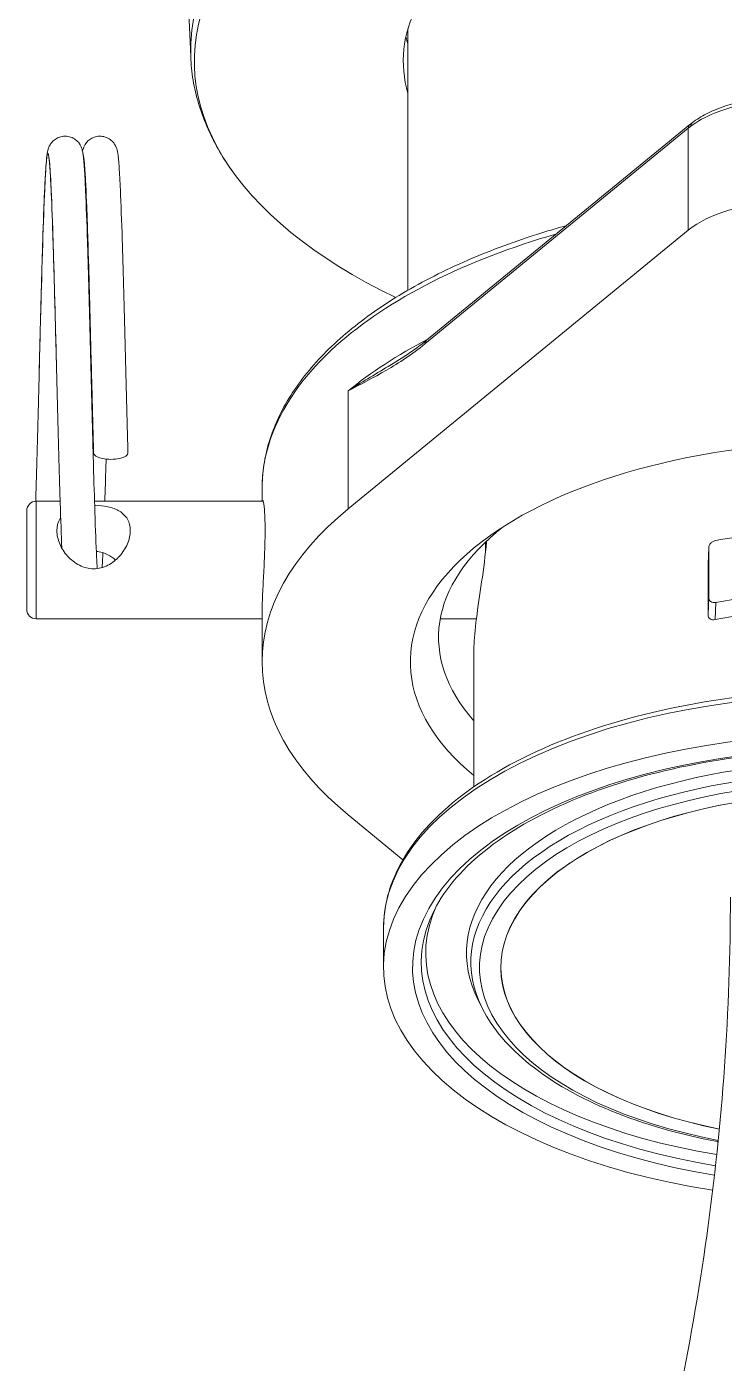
# Model space of a CAD drawing. Extents: x 0 to 216, y -4 to 280.
# Drawn here: x 61.64 to 66.58, y 198.14 to 207.62 of the extents above; entities that cross this region are included whole.
import ezdxf

# ---------------------------------------------------------------- set-up
doc = ezdxf.new("R2010")
doc.units = 0
doc.header["$LTSCALE"] = 10
doc.header["$MEASUREMENT"] = 0
doc.layers.add('CADdetails-3-FINE', color=11, linetype='CONTINUOUS', lineweight=5)

msp = doc.modelspace()

# ---------------------------------------------------------------- linework, layer by layer
at = {"layer": 'CADdetails-3-FINE'}
for p, q in [((62.8037, 207.4046), (62.7251, 209.3544)), ((64.3428, 207.6002), (64.3428, 205.7475)), ((66.3392, 206.9217), (64.474, 205.3923)), ((64.463, 205.3667), (66.3282, 206.8961)), ((66.3282, 206.8961), (66.3282, 206.1735)), ((66.3282, 206.1735), (63.9187, 204.1978)), ((63.9187, 204.1978), (63.9187, 205.0335)), ((63.3095, 204.2515), (63.3095, 204.3413)), ((61.6428, 203.4848), (61.6428, 204.1848)), ((61.7095, 204.2515), (61.7095, 203.4182)), ((61.7095, 204.2515), (61.8795, 204.2515)), ((62.1229, 204.2515), (63.3179, 204.2515)), ((64.8928, 203.8997), (64.8928, 203.9634)), ((66.4725, 203.9232), (66.4684, 203.8076)), ((66.4684, 203.8063), (66.4725, 203.9218)), ((66.4725, 203.5683), (66.4725, 203.9218)), ((66.4684, 203.4456), (66.4684, 203.8063)), ((66.4725, 203.5683), (66.4684, 203.4456)), ((66.5183, 203.4125), (66.5224, 203.5343)), ((61.7095, 203.4182), (63.3095, 203.4182)), ((63.3095, 203.1132), (63.3095, 203.4697)), ((64.5714, 203.4182), (64.8276, 203.4182)), ((64.8095, 203.2027), (64.8095, 202.2274)), ((63.9187, 202.0285), (64.3068, 201.7103)), ((65.4919, 201.6884), (65.4553, 201.6626)), ((64.1695, 201.2256), (64.1695, 200.9481)), ((64.8704, 200.6539), (64.84, 200.7141))]:
    msp.add_line(p, q, dxfattribs=at)
for centre, start, end in [((61.7095, 204.1848), 90, 180), ((61.7095, 203.4848), 180, 270)]:
    msp.add_arc(centre, 0.0667, start, end, dxfattribs=at)
for centre, major_axis, ratio, start_param, end_param in [((67.4762, 207.4517), (-4.6734, 0), 0.5, 5.058864, 6.303348), ((67.4762, 207.3711), (-4.6467, 0), 0.5, 5.058864, 7.088507), ((67.4762, 207.3711), (-3.1667, 0), 0.5, 4.844216, 6.428408), ((67.4762, 207.7175), (-3.1667, 0), 0.5, 0.109612, 0.145223), ((66.3709, 206.8831), (-0.0317, 0.0387), 0.739403, 0, 0.733775), ((67.0516, 206.6319), (0.8516, -0.0471), 0.561412, 2.554977, 2.592087), ((66.3871, 206.8958), (-0.0301, 0.0399), 0.721063, 0, 0.763446), ((67.0397, 206.693), (0.8333, 0.0156), 0.491205, 2.546226, 2.584816), ((67.0397, 205.9566), (0.8333, 0), 0.5, 1.61443, 2.594016), ((67.4762, 204.0241), (-4.1665, -0.0846), 0.490444, 5.503494, 5.725651), ((64.5057, 205.3537), (-0.0317, 0.0387), 0.739403, 0, 0.733775), ((67.4762, 203.1132), (-3.1167, 0), 0.5, 4.842144, 6.827244), ((62.2378, 204.5941), (0.1217, 0), 0.374607, 3.15185, 6.29346), ((67.4762, 203.1132), (-4.1667, 0), 0.5, 5.735609, 6.830762), ((67.4762, 203.2864), (-2.9167, 0), 0.5, 5.715407, 6.700241), ((67.4762, 202.66), (2.8872, 0.0285), 0.484715, 1.710327, 1.902677), ((67.4762, 202.1229), (-2.8872, 0.0297), 0.515208, 4.735036, 5.05436), ((67.4762, 202.1229), (-2.6666, 0.0274), 0.515208, 4.737916, 5.085121), ((67.4762, 201.2256), (-3.3067, 0), 0.5, 3.141593, 6.283185), ((67.4762, 200.9481), (3.3067, 0), 0.5, 4.577967, 10.69624), ((67.4762, 200.9481), (3.1003, 0), 0.5, 4.570711, 10.679877), ((67.4762, 201.0473), (-2.7191, 0), 0.5, 2.894, 6.530778), ((67.4762, 200.9481), (-2.6264, 0), 0.5, 1.407212, 7.48954), ((67.4762, 200.9833), (2.6877, 0), 0.5, 6.035593, 9.672371), ((67.4762, 200.9481), (2.4758, 0), 0.5, 4.539795, 10.611211), ((67.4762, 200.9481), (2.475, 0), 0.5, 4.539743, 10.611097), ((67.4762, 200.9833), (-3.0389, 0), 0.5, 6.035593, 7.534269), ((67.4762, 201.0473), (-3.0075, 0), 0.5, 6.05643, 7.533817)]:
    msp.add_ellipse(centre, major_axis=major_axis, ratio=ratio, start_param=start_param, end_param=end_param, dxfattribs=at)
for points, knots in [([(63.0952, 206.5967), (63.0597, 206.6468), (63.0272, 206.6979), (62.9684, 206.8018), (62.9421, 206.8546), (62.896, 206.9616), (62.8763, 207.0158), (62.8436, 207.1255), (62.8306, 207.1809), (62.8118, 207.2923), (62.806, 207.3484), (62.8037, 207.4046)], [4.3725521, 4.3725521, 4.3725521, 4.3725521, 4.4364869, 4.4364869, 4.5004217, 4.5004217, 4.5643565, 4.5643565, 4.6282913, 4.6282913, 4.6922261, 4.6922261, 4.6922261, 4.6922261]), ([(67.0038, 207.1233), (66.9532, 207.1215), (66.9029, 207.1176), (66.8042, 207.1052), (66.7558, 207.0968), (66.6626, 207.0757), (66.6178, 207.0629), (66.5333, 207.0333), (66.4935, 207.0164), (66.4203, 206.9789), (66.3868, 206.9582), (66.357, 206.9357)], [0.3419395, 0.3419395, 0.3419395, 0.3419395, 0.4542738, 0.4542738, 0.566608, 0.566608, 0.6789422, 0.6789422, 0.7912765, 0.7912765, 0.9036107, 0.9036107, 0.9036107, 0.9036107]), ([(66.3455, 206.9096), (66.3916, 206.9444), (66.4482, 206.9757), (66.616, 207.0445), (66.7398, 207.0742), (66.9142, 207.0936), (66.9587, 207.0968), (67.0033, 207.0983)], [-0.9036107, -0.9036107, -0.9036107, -0.9036107, -0.724541, -0.724541, -0.4380294, -0.4380294, -0.3419395, -0.3419395, -0.3419395, -0.3419395]), ([(61.706, 204.2514), (61.7061, 204.2546), (61.7062, 204.2577), (61.7104, 204.3917), (61.7146, 204.5397), (61.7228, 204.8477), (61.727, 205.0112), (61.7353, 205.3369), (61.7395, 205.5031), (61.7478, 205.815), (61.7521, 205.9646), (61.7604, 206.2292), (61.7647, 206.3473), (61.7731, 206.5385), (61.7774, 206.613), (61.7842, 206.6905), (61.7861, 206.7096), (61.7918, 206.737), (61.7933, 206.744), (61.7987, 206.7594), (61.8012, 206.7658), (61.8078, 206.7782), (61.8111, 206.7836), (61.8207, 206.7967), (61.8281, 206.8047), (61.8452, 206.8187), (61.8551, 206.8249), (61.8776, 206.8346), (61.8906, 206.8379), (61.9172, 206.8402), (61.9311, 206.8391), (61.9573, 206.8326), (61.9699, 206.8271), (61.9916, 206.8131), (62.001, 206.8045), (62.015, 206.7881), (62.02, 206.7802), (62.027, 206.767), (62.0293, 206.7615), (62.0336, 206.7501), (62.035, 206.7449), (62.0389, 206.7298), (62.0402, 206.7216), (62.0455, 206.6858), (62.0483, 206.6525), (62.0541, 206.5646), (62.0569, 206.5121), (62.064, 206.3521), (62.0685, 206.2283), (62.0771, 205.9549), (62.0814, 205.8032), (62.0898, 205.4882), (62.094, 205.3211), (62.1024, 204.992), (62.1066, 204.826), (62.1111, 204.657), (62.1115, 204.6432), (62.113, 204.5885), (62.1141, 204.5481), (62.1186, 204.3889), (62.122, 204.2759), (62.1295, 204.0501), (62.1337, 203.9411), (62.1394, 203.8263), (62.1409, 203.7985), (62.1424, 203.7742)], [1.27166, 1.27166, 1.27166, 1.27166, 1.280659, 1.280659, 1.652251, 1.652251, 2.02188, 2.02188, 2.39704, 2.39704, 2.772778, 2.772778, 3.149554, 3.149554, 3.528976, 3.528976, 3.72658, 3.72658, 3.790235, 3.790235, 3.82355, 3.82355, 3.844397, 3.844397, 3.8733, 3.8733, 3.901611, 3.901611, 3.93318, 3.93318, 3.965716, 3.965716, 3.998296, 3.998296, 4.030441, 4.030441, 4.059806, 4.059806, 4.087801, 4.087801, 4.127295, 4.127295, 4.214803, 4.214803, 4.477861, 4.477861, 4.723879, 4.723879, 5.118641, 5.118641, 5.497879, 5.497879, 5.874584, 5.874584, 6.250287, 6.250287, 6.283714, 6.283714, 6.384076, 6.384076, 6.687436, 6.687436, 7.06321, 7.06321, 7.199349, 7.199349, 7.199349, 7.199349]), ([(62.0378, 206.7337), (62.039, 206.7395), (62.0406, 206.7458), (62.0453, 206.7593), (62.0476, 206.7651), (62.0537, 206.7769), (62.0569, 206.7822), (62.0664, 206.7955), (62.0736, 206.8036), (62.0906, 206.8178), (62.1003, 206.824), (62.1225, 206.834), (62.1355, 206.8375), (62.162, 206.8403), (62.1759, 206.8394), (62.2021, 206.8332), (62.2148, 206.8279), (62.2368, 206.8142), (62.2465, 206.8057), (62.2608, 206.7892), (62.266, 206.7812), (62.2733, 206.7678), (62.2757, 206.7622), (62.28, 206.7509), (62.2815, 206.7457), (62.2853, 206.731), (62.2866, 206.7231), (62.2918, 206.6893), (62.2944, 206.6588), (62.3002, 206.5748), (62.3031, 206.5217), (62.3103, 206.3615), (62.3148, 206.2384), (62.3234, 205.9662), (62.3277, 205.8151), (62.3361, 205.5009), (62.3403, 205.3339), (62.3487, 205.0049), (62.3529, 204.8386), (62.3579, 204.6532), (62.3587, 204.6237), (62.3595, 204.5946)], [11.37356, 11.37356, 11.37356, 11.37356, 11.427333, 11.427333, 11.458105, 11.458105, 11.479302, 11.479302, 11.508568, 11.508568, 11.536717, 11.536717, 11.568186, 11.568186, 11.600709, 11.600709, 11.633292, 11.633292, 11.665492, 11.665492, 11.69504, 11.69504, 11.722898, 11.722898, 11.761375, 11.761375, 11.844623, 11.844623, 12.094709, 12.094709, 12.349189, 12.349189, 12.745225, 12.745225, 13.124584, 13.124584, 13.501326, 13.501326, 13.877049, 13.877049, 13.948912, 13.948912, 13.948912, 13.948912]), ([(61.8544, 205.1728), (61.8469, 205.4685), (61.8394, 205.7641), (61.8319, 206.0124), (61.8224, 206.325), (61.813, 206.56), (61.8035, 206.6605), (61.7941, 206.7608), (61.7846, 206.7263), (61.7752, 206.5654), (61.7657, 206.4034), (61.7562, 206.1144), (61.7467, 205.7693), (61.7415, 205.581), (61.7363, 205.3769), (61.7311, 205.1728)], [6.667158, 6.667158, 6.667158, 6.667158, 7.241669, 7.241669, 7.241669, 7.964573, 7.964573, 7.964573, 8.685904, 8.685904, 8.685904, 9.412429, 9.412429, 9.412429, 9.80875, 9.80875, 9.80875, 9.80875]), ([(61.8915, 203.9193), (61.8876, 204.0098), (61.8837, 204.1191), (61.8756, 204.3736), (61.8713, 204.5244), (61.8629, 204.8392), (61.8586, 205.0071), (61.8503, 205.3371), (61.846, 205.5034), (61.8377, 205.8147), (61.8335, 205.9637), (61.8251, 206.2257), (61.8209, 206.3421), (61.8127, 206.5273), (61.8085, 206.5993), (61.8029, 206.6627), (61.8009, 206.6776), (61.8002, 206.6813), (61.8002, 206.6815), (61.8002, 206.6815)], [6.98109, 6.98109, 6.98109, 6.98109, 7.328991, 7.328991, 7.708413, 7.708413, 8.087488, 8.087488, 8.463137, 8.463137, 8.838122, 8.838122, 9.212067, 9.212067, 9.583377, 9.583377, 9.758572, 9.758572, 9.77816, 9.77816, 9.77816, 9.77816]), ([(62.1011, 205.1729), (62.0966, 205.3496), (62.0921, 205.5264), (62.0876, 205.6928), (62.0781, 206.045), (62.0686, 206.3479), (62.0591, 206.5276), (62.053, 206.6424), (62.047, 206.7063), (62.0409, 206.7158)], [0.383972, 0.383972, 0.383972, 0.383972, 0.727232, 0.727232, 0.727232, 1.453304, 1.453304, 1.453304, 1.916987, 1.916987, 1.916987, 1.916987]), ([(62.1162, 204.5936), (62.1119, 204.7491), (62.1076, 204.9169), (62.1026, 205.1137), (62.1018, 205.1433), (62.0988, 205.2618), (62.0966, 205.3511), (62.0901, 205.6023), (62.0858, 205.7632), (62.0774, 206.0527), (62.0732, 206.1853), (62.0649, 206.408), (62.0607, 206.501), (62.0547, 206.6006), (62.0527, 206.6275), (62.0492, 206.6661), (62.0472, 206.6798), (62.0468, 206.6815), (62.0468, 206.6815), (62.0468, 206.6815)], [0, 0, 0, 0, 0.383061, 0.383061, 0.450659, 0.450659, 0.654132, 0.654132, 1.034018, 1.034018, 1.40835, 1.40835, 1.781231, 1.781231, 1.96249, 1.96249, 2.133404, 2.133404, 2.142518, 2.142518, 2.142518, 2.142518]), ([(63.3095, 204.3413), (63.3095, 204.3969), (63.3137, 204.4525), (63.3305, 204.5634), (63.3431, 204.6187), (63.3767, 204.729), (63.3979, 204.7839), (63.4486, 204.8933), (63.4784, 204.9476), (63.5462, 205.055), (63.5844, 205.108), (63.6685, 205.2119), (63.7144, 205.2628), (63.8138, 205.3623), (63.8673, 205.411), (63.9813, 205.5057), (64.0419, 205.5519), (64.1697, 205.6414), (64.237, 205.6848), (64.3779, 205.7687), (64.4516, 205.8092), (64.6047, 205.8871), (64.6842, 205.9245), (64.8487, 205.996), (64.9336, 206.0301), (65.1084, 206.0948), (65.1982, 206.1254), (65.3483, 206.1723), (65.4072, 206.1897), (65.4669, 206.2064)], [5.816617, 5.816617, 5.816617, 5.816617, 6.051588, 6.051588, 6.287614, 6.287614, 6.526446, 6.526446, 6.768987, 6.768987, 7.013404, 7.013404, 7.257822, 7.257822, 7.50224, 7.50224, 7.746657, 7.746657, 7.991075, 7.991075, 8.235492, 8.235492, 8.47991, 8.47991, 8.724327, 8.724327, 8.968745, 8.968745, 9.122814, 9.122814, 9.122814, 9.122814]), ([(63.3095, 204.3413), (63.3095, 204.4766), (63.336, 204.6119), (63.4722, 204.9572), (63.6228, 205.163), (64.0174, 205.5187), (64.2476, 205.6722), (64.7763, 205.9395), (65.0731, 206.0539), (65.3947, 206.1471)], [5.816617, 5.816617, 5.816617, 5.816617, 6.42291, 6.42291, 7.392978, 7.392978, 8.244588, 8.244588, 9.076323, 9.076323, 9.076323, 9.076323]), ([(63.9187, 205.0335), (64.0088, 205.0804), (64.0989, 205.1274), (64.2802, 205.2333), (64.3715, 205.2916), (64.463, 205.3667)], [-0.0024553, -0.0024553, -0.0024553, -0.0024553, 0.3994315, 0.3994315, 0.8013184, 0.8013184, 0.8013184, 0.8013184]), ([(64.2486, 205.2353), (64.2637, 205.2444), (64.2788, 205.2538), (64.3089, 205.2729), (64.3239, 205.2827), (64.354, 205.3028), (64.369, 205.3132), (64.3991, 205.3345), (64.4141, 205.3455), (64.4441, 205.3683), (64.4591, 205.3801), (64.474, 205.3923)], [0.4619575, 0.4619575, 0.4619575, 0.4619575, 0.5298297, 0.5298297, 0.5977019, 0.5977019, 0.665574, 0.665574, 0.7334462, 0.7334462, 0.8013184, 0.8013184, 0.8013184, 0.8013184]), ([(64.2487, 205.2353), (64.2333, 205.226), (64.2179, 205.2167), (64.1047, 205.1483), (64.0099, 205.0914), (63.9187, 205.0335)], [-0.4619575, -0.4619575, -0.4619575, -0.4619575, -0.3994315, -0.3994315, 0.0024553, 0.0024553, 0.0024553, 0.0024553]), ([(62.2048, 204.5502), (62.2043, 204.5331), (62.2039, 204.5161), (62.2009, 204.4126), (62.1985, 204.3294), (62.196, 204.2515)], [4.7336793, 4.7336793, 4.7336793, 4.7336793, 4.7763803, 4.7763803, 4.9961191, 4.9961191, 4.9961191, 4.9961191]), ([(62.1238, 204.2228), (62.1553, 204.2223), (62.1876, 204.2192), (62.2488, 204.2059), (62.2774, 204.1951), (62.3225, 204.1671), (62.3424, 204.148), (62.3692, 204.1007), (62.3762, 204.0723), (62.3762, 204.014), (62.3692, 203.9813), (62.3424, 203.918), (62.3225, 203.8876), (62.2774, 203.8374), (62.2488, 203.814), (62.1852, 203.7814), (62.1501, 203.7725), (62.0822, 203.7725), (62.0471, 203.7814), (61.9835, 203.814), (61.955, 203.8374), (61.9098, 203.8876), (61.8899, 203.918), (61.8631, 203.9813), (61.8562, 204.014), (61.8562, 204.0723), (61.8631, 204.1007), (61.8786, 204.128), (61.8809, 204.1316), (61.8833, 204.1351)], [0.005791, 0.005791, 0.005791, 0.005791, 0.077542, 0.077542, 0.155084, 0.155084, 0.232018, 0.232018, 0.308952, 0.308952, 0.385886, 0.385886, 0.46282, 0.46282, 0.540362, 0.540362, 0.617904, 0.617904, 0.695446, 0.695446, 0.772988, 0.772988, 0.849922, 0.849922, 0.926857, 0.926857, 1.003791, 1.003791, 1.015891, 1.015891, 1.015891, 1.015891]), ([(63.3123, 204.2515), (63.3124, 204.252), (63.3125, 204.2525), (63.3146, 204.2602), (63.3175, 204.2558), (63.3229, 204.2285), (63.3257, 204.2036), (63.3298, 204.1352), (63.3309, 204.0916), (63.3309, 203.9998), (63.3298, 203.9456), (63.3257, 203.8341), (63.3229, 203.7768), (63.3175, 203.6746), (63.3146, 203.6228), (63.3106, 203.5336), (63.3095, 203.4962), (63.3095, 203.4697)], [0.5985311, 0.5985311, 0.5985311, 0.5985311, 0.6056109, 0.6056109, 0.7267329, 0.7267329, 0.8478553, 0.8478553, 0.9689778, 0.9689778, 1.0901002, 1.0901002, 1.2112226, 1.2112226, 1.3323446, 1.3323446, 1.4534666, 1.4534666, 1.4534666, 1.4534666]), ([(62.2717, 203.8348), (62.2551, 203.8491), (62.2367, 203.8619), (62.1914, 203.8851), (62.1636, 203.8935), (62.136, 203.8962)], [1.110267, 1.110267, 1.110267, 1.110267, 1.1582667, 1.1582667, 1.2207603, 1.2207603, 1.2207603, 1.2207603]), ([(64.8998, 203.97), (64.8986, 203.9564), (64.8973, 203.9428), (64.8862, 203.8328), (64.8725, 203.734), (64.8471, 203.5577), (64.8337, 203.4683), (64.8147, 203.3138), (64.8095, 203.2488), (64.8095, 203.2027)], [1.8651287, 1.8651287, 1.8651287, 1.8651287, 1.8949462, 1.8949462, 2.1054873, 2.1054873, 2.3160475, 2.3160475, 2.5266078, 2.5266078, 2.5266078, 2.5266078]), ([(66.4725, 203.9218), (66.4725, 203.9272), (66.4738, 203.9332), (66.4788, 203.9446), (66.4825, 203.9501), (66.4914, 203.9594), (66.4971, 203.9639), (66.5095, 203.9705), (66.5162, 203.9727), (66.5224, 203.9738)], [0.11866502, 0.11866502, 0.11866502, 0.11866502, 0.13295073, 0.13295073, 0.14723645, 0.14723645, 0.16260574, 0.16260574, 0.17760876, 0.17760876, 0.17760876, 0.17760876]), ([(62.1826, 203.8864), (62.1811, 203.8536), (62.1796, 203.8235), (62.1778, 203.7914), (62.1775, 203.7864), (62.1773, 203.7816)], [5.3976366, 5.3976366, 5.3976366, 5.3976366, 5.5299758, 5.5299758, 5.5544852, 5.5544852, 5.5544852, 5.5544852]), ([(66.5224, 203.5343), (66.5162, 203.5332), (66.5095, 203.5331), (66.4971, 203.5353), (66.4914, 203.5376), (66.4825, 203.5438), (66.4788, 203.5478), (66.4738, 203.5574), (66.4725, 203.5629), (66.4725, 203.5683)], [0.05970199, 0.05970199, 0.05970199, 0.05970199, 0.074705, 0.074705, 0.09007429, 0.09007429, 0.10436001, 0.10436001, 0.11864572, 0.11864572, 0.11864572, 0.11864572]), ([(66.5183, 203.4125), (66.512, 203.4113), (66.5054, 203.411), (66.4929, 203.413), (66.4871, 203.4153), (66.4783, 203.4213), (66.4746, 203.4252), (66.4696, 203.4347), (66.4684, 203.4402), (66.4684, 203.4456)], [0.06006882, 0.06006882, 0.06006882, 0.06006882, 0.07526865, 0.07526865, 0.09083915, 0.09083915, 0.10511576, 0.10511576, 0.11939237, 0.11939237, 0.11939237, 0.11939237]), ([(70.7828, 201.2256), (70.7828, 201.402), (70.7288, 201.5779), (70.5188, 201.915), (70.3586, 202.0757), (69.946, 202.3659), (69.691, 202.4944), (69.1153, 202.7034), (68.7948, 202.784), (68.1209, 202.8898), (67.7678, 202.9152), (67.0639, 202.9087), (66.7133, 202.8769), (66.0487, 202.759), (65.735, 202.6729), (65.1754, 202.454), (64.9298, 202.3212), (64.5323, 202.0198), (64.3803, 201.8511), (64.2091, 201.5276), (64.1695, 201.3768), (64.1695, 201.2256)], [6.283185, 6.283185, 6.283185, 6.283185, 6.585118, 6.585118, 6.901334, 6.901334, 7.225846, 7.225846, 7.549672, 7.549672, 7.872449, 7.872449, 8.19491, 8.19491, 8.517769, 8.517769, 8.841742, 8.841742, 9.166064, 9.166064, 9.424778, 9.424778, 9.424778, 9.424778]), ([(64.5299, 201.3556), (64.6072, 201.5085), (64.7369, 201.6585), (65.0857, 201.9277), (65.3009, 202.0477), (65.7981, 202.2492), (66.0802, 202.3306), (66.6831, 202.446), (67.0041, 202.4797), (67.6518, 202.4954), (67.9784, 202.4773), (68.6033, 202.3912), (68.9014, 202.3232), (69.4379, 202.145), (69.6764, 202.035), (70.0696, 201.7861), (70.2244, 201.6474), (70.3669, 201.4544), (70.3974, 201.4052), (70.4224, 201.3556)], [3.389185, 3.389185, 3.389185, 3.389185, 3.716216, 3.716216, 4.031356, 4.031356, 4.347053, 4.347053, 4.663972, 4.663972, 4.981373, 4.981373, 5.29852, 5.29852, 5.614647, 5.614647, 5.929574, 5.929574, 6.035593, 6.035593, 6.035593, 6.035593]), ([(62.5577, 190.1193), (63.0841, 190.7812), (63.5641, 191.4706), (64.4248, 192.8938), (64.8054, 193.6278), (65.4617, 195.1296), (65.7375, 195.8975), (66.1803, 197.4563), (66.3473, 198.2471), (66.5702, 199.8402), (66.6262, 200.6425), (66.6262, 201.4448)], [0.9677636, 0.9677636, 0.9677636, 0.9677636, 1.0883702, 1.0883702, 1.2089767, 1.2089767, 1.3295833, 1.3295833, 1.4501898, 1.4501898, 1.5707963, 1.5707963, 1.5707963, 1.5707963]), ([(62.8969, 189.8496), (63.4345, 190.5258), (63.9252, 191.2303), (64.8053, 192.6857), (65.1947, 193.4365), (65.8665, 194.9738), (66.1489, 195.7601), (66.6025, 197.3568), (66.7737, 198.1672), (67.0022, 199.8), (67.0595, 200.6224), (67.0595, 201.4448)], [0.9677636, 0.9677636, 0.9677636, 0.9677636, 1.0883702, 1.0883702, 1.2089767, 1.2089767, 1.3295833, 1.3295833, 1.4501898, 1.4501898, 1.5707963, 1.5707963, 1.5707963, 1.5707963]), ([(64.8704, 200.6539), (64.9425, 200.5113), (65.0574, 200.3776), (65.3648, 200.1319), (65.5607, 200.0209), (66.0103, 199.8366), (66.264, 199.7633), (66.5357, 199.7119), (66.5374, 199.7115), (66.5391, 199.7112)], [3.3891852, 3.3891852, 3.3891852, 3.3891852, 3.7005047, 3.7005047, 4.0255312, 4.0255312, 4.3505377, 4.3505377, 4.3525596, 4.3525596, 4.3525596, 4.3525596]), ([(67.0595, 200.2782), (67.0595, 199.4557), (67.0022, 198.6333), (66.7737, 197.0005), (66.6025, 196.1902), (66.1489, 194.5935), (65.8665, 193.8071), (65.1947, 192.2699), (64.8053, 191.519), (63.9252, 190.0636), (63.4345, 189.3591), (62.8969, 188.6829)], [4.712389, 4.712389, 4.712389, 4.712389, 4.8329955, 4.8329955, 4.9536021, 4.9536021, 5.0742086, 5.0742086, 5.1948151, 5.1948151, 5.3154217, 5.3154217, 5.3154217, 5.3154217])]:
    msp.add_open_spline(points, degree=3, knots=knots, dxfattribs=at)
for points in [[(66.4684, 203.8063), (66.4684, 203.8067), (66.4684, 203.8072), (66.4684, 203.8076)], [(64.5714, 203.418), (64.5714, 203.4181), (64.5715, 203.4182), (64.5715, 203.4183)]]:
    msp.add_open_spline(points, degree=3, dxfattribs=at)

doc.saveas('drawing.dxf')
